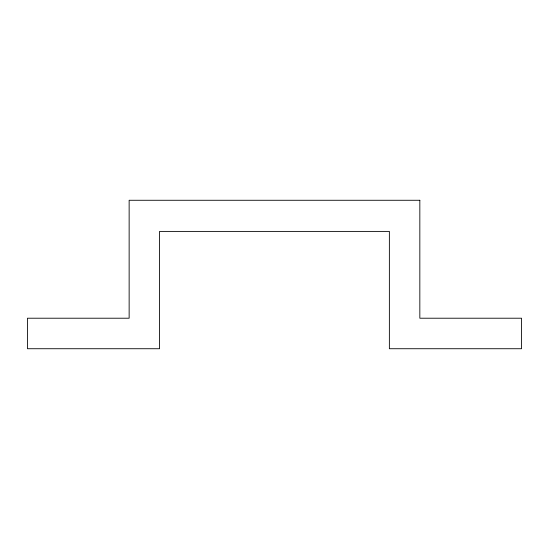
<?xml version="1.0" encoding="UTF-8"?>
<svg xmlns="http://www.w3.org/2000/svg" width="549" height="549" viewBox="0 0 549 549"><rect width="100%" height="100%" fill="white"/><g stroke="black" fill="none" stroke-linecap="round" stroke-linejoin="round"><path stroke-width="0.82" d="M419.834 200.275L129.139 200.275L129.139 318.214L27.45 318.214L27.45 348.725L159.553 348.725L159.553 231.404L389.371 231.404L389.371 348.725L521.55 348.725L521.55 318.214L419.834 318.214L419.834 200.275"/></g></svg>
